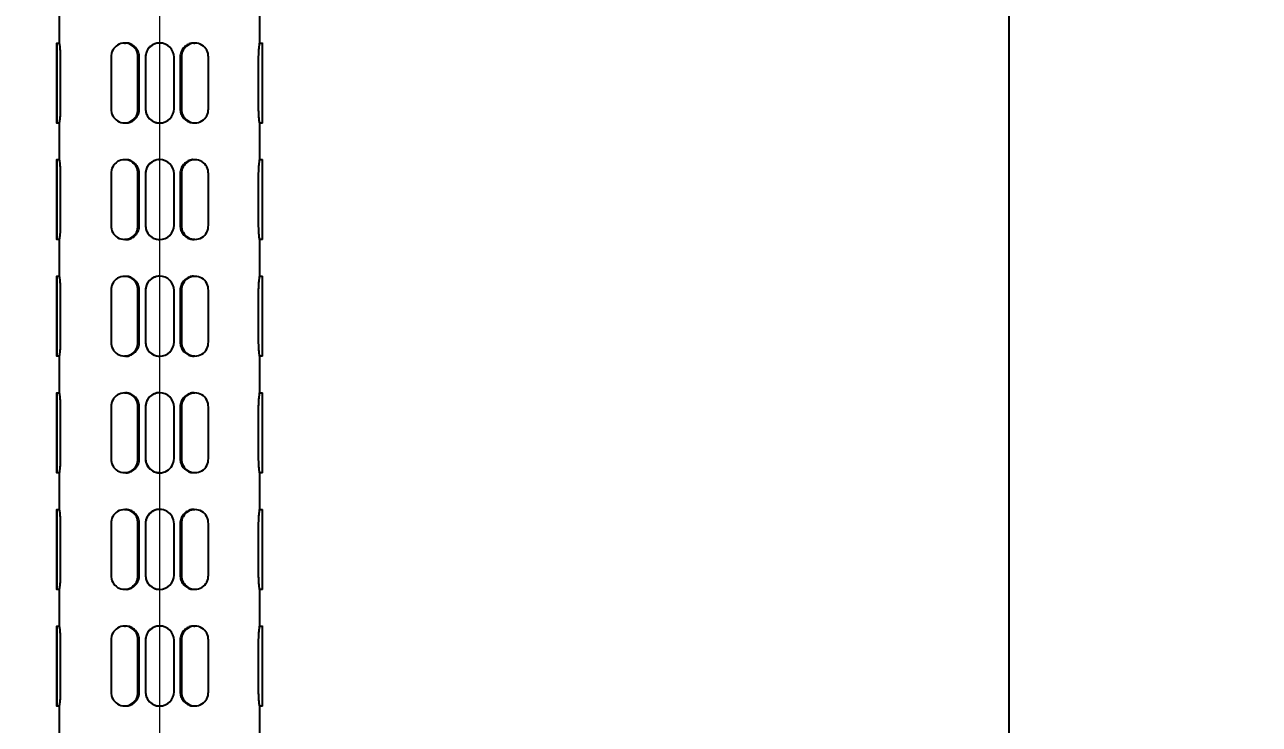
# Model space of a CAD drawing. Extents: x 0 to 951, y -2 to 427.
# Drawn here: x 182.47 to 209.47, y 186.36 to 201.66 of the extents above; entities that cross this region are included whole.
import ezdxf

# ---------------------------------------------------------------- set-up
doc = ezdxf.new("R2010")
doc.units = 0
doc.header["$LTSCALE"] = 23.1
doc.header["$MEASUREMENT"] = 0
doc.linetypes.add('CENTERX2', pattern=[20.32, 12.7, -2.54, 2.54, -2.54])
doc.layers.get('0').update_dxf_attribs({"linetype": 'CONTINUOUS'})
doc.layers.get('Defpoints').update_dxf_attribs({"linetype": 'CONTINUOUS'})
doc.layers.add('10', color=7, linetype='CONTINUOUS')
doc.styles.add('SLDTEXTSTYLE0', font='hyswlongfangsong.ttf')
doc.dimstyles.new('SLDDIMSTYLE0', dxfattribs={"dimtxt": 3.5, "dimasz": 4.08, "dimexe": 0, "dimexo": 0.0625, "dimgap": 0.875, "dimtad": 2, "dimdec": 0, "dimlfac": 5, "dimrnd": 1e-09, "dimzin": 12, "dimdsep": 46, "dimtxsty": 'SLDTEXTSTYLE0', "dimsah": 1, "dimcen": 0.09, "dimadec": 0, "dimazin": 3, "dimtfac": 1, "dimtdec": 0, "dimtofl": 0, "dimtmove": 0, "dimatfit": 3, "dimfxl": 1, "dimfrac": 2, "dimtolj": 1, "dimtzin": 12, "dimarcsym": 0})

# ---------------------------------------------------------------- blocks, each defined once
blk = doc.blocks.new('*D38')
at = {"layer": '10', "color": 0, "lineweight": -2}
for p, q in [((183.3, 226.61), (204.004, 226.61)), ((204.004, 117.19), (204.004, 222.53)), ((182.537, 113.11), (204.004, 113.11))]:
    blk.add_line(p, q, dxfattribs=at)
at = {"layer": '10', "color": 0}
for points in [[(204.684, 222.53), (203.324, 222.53), (204.004, 226.61)], [(203.324, 117.19), (204.684, 117.19), (204.004, 113.11)]]:
    blk.add_solid(points, dxfattribs=at)
at = {"layer": 'Defpoints', "color": 0}
for p in [(183.237, 226.61), (204.004, 226.61), (182.475, 113.11)]:
    blk.add_point(p, dxfattribs=at)
at = {"layer": '10', "color": 0, "insert": (204.879, 168.486), "char_height": 3.5, "attachment_point": 2, "rotation": 90, "style": 'SLDTEXTSTYLE0'}
blk.add_mtext('\\A1;900', dxfattribs=at)

msp = doc.modelspace()

# ---------------------------------------------------------------- linework, layer by layer
at = {"color": 7, "linetype": 'Continuous', "lineweight": 25}
for p, q in [((183.237, 201.257), (183.237, 202.065)), ((187.612, 202.064), (187.612, 201.256)), ((183.175, 201.26), (183.238, 201.26)), ((184.658, 201.26), (184.68, 201.26)), ((185.428, 201.26), (185.428, 201.26)), ((186.176, 201.26), (186.197, 201.26)), ((187.612, 201.26), (187.675, 201.26)), ((183.174, 200.948), (183.174, 199.823)), ((183.175, 199.823), (183.175, 200.948)), ((183.26, 199.823), (183.26, 200.948)), ((184.364, 200.948), (184.364, 199.823)), ((184.952, 199.823), (184.952, 200.948)), ((184.981, 199.823), (184.981, 200.948)), ((185.115, 200.948), (185.115, 199.823)), ((185.116, 200.948), (185.116, 199.823)), ((185.741, 199.823), (185.741, 200.948)), ((185.875, 200.948), (185.875, 199.823)), ((185.904, 200.948), (185.904, 199.823)), ((186.491, 199.823), (186.491, 200.948)), ((187.59, 199.823), (187.59, 200.948)), ((187.675, 199.823), (187.675, 200.948)), ((183.238, 199.51), (183.175, 199.51)), ((183.237, 198.707), (183.237, 199.515)), ((184.68, 199.51), (184.658, 199.51)), ((185.428, 199.51), (185.428, 199.51)), ((186.197, 199.51), (186.176, 199.51)), ((187.612, 199.514), (187.612, 198.706)), ((187.675, 199.51), (187.612, 199.51)), ((183.175, 198.71), (183.238, 198.71)), ((184.658, 198.71), (184.68, 198.71)), ((185.428, 198.71), (185.428, 198.71)), ((186.176, 198.71), (186.197, 198.71)), ((187.612, 198.71), (187.675, 198.71)), ((183.174, 198.398), (183.174, 197.273)), ((183.175, 197.273), (183.175, 198.398)), ((183.26, 197.273), (183.26, 198.398)), ((184.364, 198.398), (184.364, 197.273)), ((184.952, 197.273), (184.952, 198.398)), ((184.981, 197.273), (184.981, 198.398)), ((185.115, 198.398), (185.115, 197.273)), ((185.116, 198.398), (185.116, 197.273)), ((185.741, 197.273), (185.741, 198.398)), ((185.875, 198.398), (185.875, 197.273)), ((185.904, 198.398), (185.904, 197.273)), ((186.491, 197.273), (186.491, 198.398)), ((187.59, 197.273), (187.59, 198.398)), ((187.675, 197.273), (187.675, 198.398)), ((183.238, 196.96), (183.175, 196.96)), ((183.237, 196.157), (183.237, 196.965)), ((184.68, 196.96), (184.658, 196.96)), ((185.428, 196.96), (185.428, 196.96)), ((186.197, 196.96), (186.176, 196.96)), ((187.612, 196.964), (187.612, 196.156)), ((187.675, 196.96), (187.612, 196.96)), ((183.175, 196.16), (183.238, 196.16)), ((184.658, 196.16), (184.68, 196.16)), ((185.428, 196.16), (185.428, 196.16)), ((186.176, 196.16), (186.197, 196.16)), ((187.612, 196.16), (187.675, 196.16)), ((183.174, 195.848), (183.174, 194.723)), ((183.175, 194.723), (183.175, 195.848)), ((183.26, 194.723), (183.26, 195.848)), ((184.364, 195.848), (184.364, 194.723)), ((184.952, 194.723), (184.952, 195.848)), ((184.981, 194.723), (184.981, 195.848)), ((185.115, 195.848), (185.115, 194.723)), ((185.116, 195.848), (185.116, 194.723)), ((185.741, 194.723), (185.741, 195.848)), ((185.875, 195.848), (185.875, 194.723)), ((185.904, 195.848), (185.904, 194.723)), ((186.491, 194.723), (186.491, 195.848)), ((187.59, 194.723), (187.59, 195.848)), ((187.675, 194.723), (187.675, 195.848)), ((183.238, 194.41), (183.175, 194.41)), ((183.237, 193.607), (183.237, 194.415)), ((184.68, 194.41), (184.658, 194.41)), ((185.428, 194.41), (185.428, 194.41)), ((186.197, 194.41), (186.176, 194.41)), ((187.612, 194.414), (187.612, 193.606)), ((187.675, 194.41), (187.612, 194.41)), ((183.175, 193.61), (183.238, 193.61)), ((184.658, 193.61), (184.68, 193.61)), ((185.428, 193.61), (185.428, 193.61)), ((186.176, 193.61), (186.197, 193.61)), ((187.612, 193.61), (187.675, 193.61)), ((183.174, 193.298), (183.174, 192.173)), ((183.175, 192.173), (183.175, 193.298)), ((183.26, 192.173), (183.26, 193.298)), ((184.364, 193.298), (184.364, 192.173)), ((184.952, 192.173), (184.952, 193.298)), ((184.981, 192.173), (184.981, 193.298)), ((185.115, 193.298), (185.115, 192.173)), ((185.116, 193.298), (185.116, 192.173)), ((185.741, 192.173), (185.741, 193.298)), ((185.875, 193.298), (185.875, 192.173)), ((185.904, 193.298), (185.904, 192.173)), ((186.491, 192.173), (186.491, 193.298)), ((187.59, 192.173), (187.59, 193.298)), ((187.675, 192.173), (187.675, 193.298)), ((183.238, 191.86), (183.175, 191.86)), ((183.237, 191.057), (183.237, 191.865)), ((184.68, 191.86), (184.658, 191.86)), ((185.428, 191.86), (185.428, 191.86)), ((186.197, 191.86), (186.176, 191.86)), ((187.612, 191.864), (187.612, 191.056)), ((187.675, 191.86), (187.612, 191.86)), ((183.175, 191.06), (183.238, 191.06)), ((184.658, 191.06), (184.68, 191.06)), ((185.428, 191.06), (185.428, 191.06)), ((186.176, 191.06), (186.197, 191.06)), ((187.612, 191.06), (187.675, 191.06)), ((183.174, 190.748), (183.174, 189.623)), ((183.175, 189.623), (183.175, 190.748)), ((183.26, 189.623), (183.26, 190.748)), ((184.364, 190.748), (184.364, 189.623)), ((184.952, 189.623), (184.952, 190.748)), ((184.981, 189.623), (184.981, 190.748)), ((185.115, 190.748), (185.115, 189.623)), ((185.116, 190.748), (185.116, 189.623)), ((185.741, 189.623), (185.741, 190.748)), ((185.875, 190.748), (185.875, 189.623)), ((185.904, 190.748), (185.904, 189.623)), ((186.491, 189.623), (186.491, 190.748)), ((187.59, 189.623), (187.59, 190.748)), ((187.675, 189.623), (187.675, 190.748)), ((183.238, 189.31), (183.175, 189.31)), ((183.237, 188.507), (183.237, 189.315)), ((184.68, 189.31), (184.658, 189.31)), ((185.428, 189.31), (185.428, 189.31)), ((186.197, 189.31), (186.176, 189.31)), ((187.612, 189.314), (187.612, 188.506)), ((187.675, 189.31), (187.612, 189.31)), ((183.175, 188.51), (183.238, 188.51)), ((184.658, 188.51), (184.68, 188.51)), ((185.428, 188.51), (185.428, 188.51)), ((186.176, 188.51), (186.197, 188.51)), ((187.612, 188.51), (187.675, 188.51)), ((183.174, 188.198), (183.174, 187.073)), ((183.175, 187.073), (183.175, 188.198)), ((183.26, 187.073), (183.26, 188.198)), ((184.364, 188.198), (184.364, 187.073)), ((184.952, 187.073), (184.952, 188.198)), ((184.981, 187.073), (184.981, 188.198)), ((185.115, 188.198), (185.115, 187.073)), ((185.116, 188.198), (185.116, 187.073)), ((185.741, 187.073), (185.741, 188.198)), ((185.875, 188.198), (185.875, 187.073)), ((185.904, 188.198), (185.904, 187.073)), ((186.491, 187.073), (186.491, 188.198)), ((187.59, 187.073), (187.59, 188.198)), ((187.675, 187.073), (187.675, 188.198)), ((183.238, 186.76), (183.175, 186.76)), ((183.237, 185.957), (183.237, 186.765)), ((184.68, 186.76), (184.658, 186.76)), ((185.428, 186.76), (185.428, 186.76)), ((186.197, 186.76), (186.176, 186.76)), ((187.612, 186.764), (187.612, 185.956)), ((187.675, 186.76), (187.612, 186.76))]:
    msp.add_line(p, q, dxfattribs=at)
at = {"color": 7, "linetype": 'Continuous', "lineweight": 25, "flags": 128}
for points in [[(183.175, 200.948), (183.175, 201.068), (183.175, 201.169), (183.175, 201.237), (183.175, 201.26), (183.175, 201.237), (183.174, 201.169), (183.174, 201.068), (183.174, 200.948)], [(183.174, 199.823), (183.174, 199.703), (183.174, 199.602), (183.175, 199.534), (183.175, 199.51), (183.175, 199.534), (183.175, 199.602), (183.175, 199.703), (183.175, 199.823)], [(183.175, 198.398), (183.175, 198.518), (183.175, 198.619), (183.175, 198.687), (183.175, 198.71), (183.175, 198.687), (183.174, 198.619), (183.174, 198.518), (183.174, 198.398)], [(183.174, 197.273), (183.174, 197.153), (183.174, 197.052), (183.175, 196.984), (183.175, 196.96), (183.175, 196.984), (183.175, 197.052), (183.175, 197.153), (183.175, 197.273)], [(183.175, 195.848), (183.175, 195.968), (183.175, 196.069), (183.175, 196.137), (183.175, 196.16), (183.175, 196.137), (183.174, 196.069), (183.174, 195.968), (183.174, 195.848)], [(183.174, 194.723), (183.174, 194.603), (183.174, 194.502), (183.175, 194.434), (183.175, 194.41), (183.175, 194.434), (183.175, 194.502), (183.175, 194.603), (183.175, 194.723)], [(183.175, 193.298), (183.175, 193.418), (183.175, 193.519), (183.175, 193.587), (183.175, 193.61), (183.175, 193.587), (183.174, 193.519), (183.174, 193.418), (183.174, 193.298)], [(183.174, 192.173), (183.174, 192.053), (183.174, 191.952), (183.175, 191.884), (183.175, 191.86), (183.175, 191.884), (183.175, 191.952), (183.175, 192.053), (183.175, 192.173)], [(183.175, 190.748), (183.175, 190.868), (183.175, 190.969), (183.175, 191.037), (183.175, 191.06), (183.175, 191.037), (183.174, 190.969), (183.174, 190.868), (183.174, 190.748)], [(183.174, 189.623), (183.174, 189.503), (183.174, 189.402), (183.175, 189.334), (183.175, 189.31), (183.175, 189.334), (183.175, 189.402), (183.175, 189.503), (183.175, 189.623)], [(183.175, 188.198), (183.175, 188.318), (183.175, 188.419), (183.175, 188.487), (183.175, 188.51), (183.175, 188.487), (183.174, 188.419), (183.174, 188.318), (183.174, 188.198)], [(183.174, 187.073), (183.174, 186.953), (183.174, 186.852), (183.175, 186.784), (183.175, 186.76), (183.175, 186.784), (183.175, 186.852), (183.175, 186.953), (183.175, 187.073)]]:
    msp.add_lwpolyline(points, dxfattribs=at)
at = {"color": 7, "linetype": 'Continuous', "lineweight": 25}
for centre, radius, start, end in [((184.658, 200.963), 0.294, 357.1567, 182.8433), ((185.428, 200.948), 0.312, 0.0002, 179.9998), ((186.197, 200.963), 0.294, 357.1087, 182.8913), ((133.089, 201.026), 54.586, 359.9181, 0.2461), ((184.658, 199.808), 0.294, 177.1567, 2.8433), ((185.428, 199.823), 0.312, 180.0002, 359.9998), ((186.197, 199.808), 0.294, 177.1087, 2.8913), ((133.086, 199.745), 54.589, 359.7539, 0.0819), ((185.428, 198.398), 0.312, 0.0002, 179.9998), ((133.086, 198.476), 54.589, 359.9181, 0.2461), ((184.658, 198.413), 0.294, 357.1567, 182.8433), ((186.197, 198.413), 0.294, 357.1087, 182.8913), ((184.658, 197.258), 0.294, 177.1567, 2.8433), ((185.428, 197.273), 0.312, 180.0002, 359.9998), ((186.197, 197.258), 0.294, 177.1087, 2.8913), ((133.086, 197.195), 54.589, 359.7539, 0.0819), ((184.658, 195.863), 0.294, 357.1567, 182.8433), ((185.428, 195.848), 0.312, 0.0002, 179.9998), ((186.197, 195.863), 0.294, 357.1087, 182.8913), ((133.086, 195.926), 54.589, 359.9181, 0.2461), ((184.658, 194.708), 0.294, 177.1567, 2.8433), ((185.428, 194.723), 0.312, 180.0002, 359.9998), ((186.197, 194.708), 0.294, 177.1087, 2.8913), ((133.086, 194.645), 54.589, 359.7539, 0.0819), ((184.658, 193.313), 0.294, 357.1567, 182.8433), ((185.428, 193.298), 0.312, 0.0002, 179.9998), ((186.197, 193.313), 0.294, 357.1087, 182.8913), ((133.086, 193.376), 54.589, 359.9181, 0.2461), ((184.658, 192.158), 0.294, 177.1558, 2.8442), ((185.428, 192.173), 0.312, 179.9993, 0.0007), ((186.197, 192.158), 0.294, 177.1078, 2.8922), ((133.091, 192.095), 54.584, 359.7539, 0.0819), ((184.658, 190.763), 0.294, 357.1558, 182.8442), ((185.428, 190.748), 0.312, 359.9993, 180.0007), ((186.197, 190.763), 0.294, 357.1078, 182.8922), ((133.091, 190.826), 54.584, 359.9181, 0.2461), ((184.658, 189.608), 0.294, 177.1567, 2.8433), ((185.428, 189.623), 0.312, 180.0002, 359.9998), ((186.197, 189.608), 0.294, 177.1087, 2.8913), ((133.084, 189.545), 54.591, 359.7539, 0.0819), ((184.658, 188.213), 0.294, 357.1567, 182.8433), ((185.428, 188.198), 0.312, 0.0002, 179.9998), ((186.197, 188.213), 0.294, 357.1087, 182.8913), ((133.089, 188.276), 54.586, 359.9181, 0.2461), ((184.658, 187.058), 0.294, 177.1567, 2.8433), ((185.428, 187.073), 0.312, 180.0002, 359.9998), ((186.197, 187.058), 0.294, 177.1087, 2.8913), ((133.086, 186.995), 54.589, 359.7539, 0.0819)]:
    msp.add_arc(centre, radius, start, end, dxfattribs=at)
for points, knots in [([(183.26, 200.948), (183.26, 200.983), (183.259, 201.053), (183.251, 201.146), (183.244, 201.216), (183.238, 201.257), (183.238, 201.257), (183.238, 201.257)], [0, 0, 0, 0, 0.211986, 0.423923, 0.637212, 0.851418, 1, 1, 1, 1]), ([(184.981, 200.948), (184.978, 200.983), (184.971, 201.053), (184.918, 201.146), (184.842, 201.216), (184.757, 201.257), (184.702, 201.257), (184.68, 201.257)], [0, 0, 0, 0, 0.21325, 0.426451, 0.641012, 0.856495, 1, 1, 1, 1]), ([(185.428, 201.257), (185.416, 201.258), (185.37, 201.262), (185.291, 201.234), (185.204, 201.175), (185.142, 201.087), (185.117, 201.007), (185.116, 200.96), (185.115, 200.948)], [0, 0, 0, 0, 0.070496, 0.282951, 0.496154, 0.711249, 0.926475, 1, 1, 1, 1]), ([(186.175, 201.257), (186.165, 201.258), (186.122, 201.262), (186.046, 201.234), (185.962, 201.175), (185.901, 201.087), (185.877, 201.007), (185.875, 200.96), (185.875, 200.948)], [0, 0, 0, 0, 0.070496, 0.282952, 0.496155, 0.711249, 0.926475, 1, 1, 1, 1]), ([(187.59, 200.948), (187.591, 200.983), (187.592, 201.053), (187.599, 201.146), (187.606, 201.216), (187.612, 201.256), (187.612, 201.256), (187.612, 201.256)], [0, 0, 0, 0, 0.214723, 0.429396, 0.645438, 0.86241, 1, 1, 1, 1]), ([(183.238, 199.515), (183.238, 199.513), (183.237, 199.509), (183.241, 199.537), (183.249, 199.596), (183.256, 199.683), (183.26, 199.764), (183.26, 199.811), (183.26, 199.823)], [0, 0, 0, 0, 0.076828, 0.287833, 0.499585, 0.713229, 0.926976, 1, 1, 1, 1]), ([(184.68, 199.514), (184.691, 199.513), (184.734, 199.509), (184.81, 199.537), (184.894, 199.596), (184.955, 199.683), (184.979, 199.764), (184.981, 199.811), (184.981, 199.823)], [0, 0, 0, 0, 0.070497, 0.282949, 0.496153, 0.711262, 0.926475, 1, 1, 1, 1]), ([(185.115, 199.823), (185.119, 199.788), (185.126, 199.718), (185.179, 199.625), (185.258, 199.555), (185.346, 199.514), (185.405, 199.514), (185.428, 199.514)], [0, 0, 0, 0, 0.213251, 0.426439, 0.641011, 0.856494, 1, 1, 1, 1]), ([(185.875, 199.823), (185.878, 199.788), (185.885, 199.718), (185.937, 199.625), (186.014, 199.555), (186.098, 199.514), (186.154, 199.514), (186.176, 199.514)], [0, 0, 0, 0, 0.213251, 0.426439, 0.641011, 0.856494, 1, 1, 1, 1]), ([(187.612, 199.514), (187.612, 199.513), (187.613, 199.509), (187.609, 199.537), (187.602, 199.596), (187.594, 199.683), (187.591, 199.764), (187.59, 199.811), (187.59, 199.823)], [0, 0, 0, 0, 0.064921, 0.278647, 0.493131, 0.70953, 0.926034, 1, 1, 1, 1]), ([(185.428, 198.707), (185.416, 198.708), (185.37, 198.712), (185.291, 198.684), (185.204, 198.625), (185.142, 198.537), (185.117, 198.457), (185.116, 198.41), (185.115, 198.398)], [0, 0, 0, 0, 0.070496, 0.282948, 0.496152, 0.711248, 0.926475, 1, 1, 1, 1]), ([(186.175, 198.707), (186.165, 198.708), (186.122, 198.712), (186.046, 198.684), (185.962, 198.625), (185.901, 198.537), (185.877, 198.457), (185.875, 198.41), (185.875, 198.398)], [0, 0, 0, 0, 0.070496, 0.282948, 0.496152, 0.711248, 0.926475, 1, 1, 1, 1]), ([(183.26, 198.398), (183.26, 198.433), (183.259, 198.503), (183.251, 198.596), (183.244, 198.666), (183.238, 198.707), (183.238, 198.707), (183.238, 198.707)], [0, 0, 0, 0, 0.211986, 0.423923, 0.637212, 0.851418, 1, 1, 1, 1]), ([(184.981, 198.398), (184.978, 198.433), (184.971, 198.503), (184.918, 198.596), (184.842, 198.666), (184.757, 198.707), (184.702, 198.707), (184.68, 198.707)], [0, 0, 0, 0, 0.21325, 0.426451, 0.641012, 0.856495, 1, 1, 1, 1]), ([(187.59, 198.398), (187.591, 198.433), (187.592, 198.503), (187.599, 198.596), (187.606, 198.666), (187.612, 198.706), (187.612, 198.706), (187.612, 198.706)], [0, 0, 0, 0, 0.214723, 0.429396, 0.645438, 0.86241, 1, 1, 1, 1]), ([(183.238, 196.965), (183.238, 196.963), (183.237, 196.959), (183.241, 196.987), (183.249, 197.046), (183.256, 197.133), (183.26, 197.214), (183.26, 197.261), (183.26, 197.273)], [0, 0, 0, 0, 0.076828, 0.287833, 0.499585, 0.713229, 0.926976, 1, 1, 1, 1]), ([(184.68, 196.964), (184.691, 196.963), (184.734, 196.959), (184.81, 196.987), (184.894, 197.046), (184.955, 197.133), (184.979, 197.214), (184.981, 197.261), (184.981, 197.273)], [0, 0, 0, 0, 0.070496, 0.282948, 0.496153, 0.711262, 0.926475, 1, 1, 1, 1]), ([(185.115, 197.273), (185.119, 197.238), (185.126, 197.168), (185.179, 197.075), (185.258, 197.005), (185.346, 196.964), (185.405, 196.964), (185.428, 196.964)], [0, 0, 0, 0, 0.213251, 0.426439, 0.64101, 0.856494, 1, 1, 1, 1]), ([(185.875, 197.273), (185.878, 197.238), (185.885, 197.168), (185.937, 197.075), (186.014, 197.005), (186.098, 196.964), (186.154, 196.964), (186.176, 196.964)], [0, 0, 0, 0, 0.213251, 0.426439, 0.641011, 0.856494, 1, 1, 1, 1]), ([(187.612, 196.964), (187.612, 196.963), (187.613, 196.959), (187.609, 196.987), (187.602, 197.046), (187.594, 197.133), (187.591, 197.214), (187.59, 197.261), (187.59, 197.273)], [0, 0, 0, 0, 0.064921, 0.278647, 0.493131, 0.70953, 0.926034, 1, 1, 1, 1]), ([(183.26, 195.848), (183.26, 195.883), (183.259, 195.953), (183.251, 196.046), (183.244, 196.116), (183.238, 196.157), (183.238, 196.157), (183.238, 196.157)], [0, 0, 0, 0, 0.211987, 0.423911, 0.637211, 0.851417, 1, 1, 1, 1]), ([(184.981, 195.848), (184.978, 195.883), (184.971, 195.953), (184.918, 196.046), (184.842, 196.116), (184.757, 196.157), (184.702, 196.157), (184.68, 196.157)], [0, 0, 0, 0, 0.213251, 0.426439, 0.64101, 0.856495, 1, 1, 1, 1]), ([(185.428, 196.157), (185.416, 196.158), (185.37, 196.162), (185.291, 196.134), (185.204, 196.075), (185.142, 195.987), (185.117, 195.907), (185.116, 195.86), (185.115, 195.848)], [0, 0, 0, 0, 0.070496, 0.282948, 0.496153, 0.711262, 0.926475, 1, 1, 1, 1]), ([(186.175, 196.157), (186.165, 196.158), (186.122, 196.162), (186.046, 196.134), (185.962, 196.075), (185.901, 195.987), (185.877, 195.907), (185.875, 195.86), (185.875, 195.848)], [0, 0, 0, 0, 0.070496, 0.282949, 0.496153, 0.711262, 0.926475, 1, 1, 1, 1]), ([(187.59, 195.848), (187.591, 195.883), (187.592, 195.953), (187.599, 196.046), (187.606, 196.116), (187.612, 196.156), (187.612, 196.156), (187.612, 196.156)], [0, 0, 0, 0, 0.214723, 0.429384, 0.645437, 0.862409, 1, 1, 1, 1]), ([(183.238, 194.415), (183.238, 194.413), (183.237, 194.409), (183.241, 194.437), (183.249, 194.496), (183.256, 194.583), (183.26, 194.664), (183.26, 194.711), (183.26, 194.723)], [0, 0, 0, 0, 0.076828, 0.287832, 0.499584, 0.713215, 0.926976, 1, 1, 1, 1]), ([(184.68, 194.414), (184.691, 194.413), (184.734, 194.409), (184.81, 194.437), (184.894, 194.496), (184.955, 194.583), (184.979, 194.664), (184.981, 194.711), (184.981, 194.723)], [0, 0, 0, 0, 0.070496, 0.282948, 0.496152, 0.711248, 0.926475, 1, 1, 1, 1]), ([(185.115, 194.723), (185.119, 194.688), (185.126, 194.618), (185.179, 194.525), (185.258, 194.455), (185.346, 194.414), (185.405, 194.414), (185.428, 194.414)], [0, 0, 0, 0, 0.21325, 0.426451, 0.641012, 0.856494, 1, 1, 1, 1]), ([(185.875, 194.723), (185.878, 194.688), (185.885, 194.618), (185.937, 194.525), (186.014, 194.455), (186.098, 194.414), (186.154, 194.414), (186.176, 194.414)], [0, 0, 0, 0, 0.21325, 0.426451, 0.641012, 0.856494, 1, 1, 1, 1]), ([(187.612, 194.414), (187.612, 194.413), (187.613, 194.409), (187.609, 194.437), (187.602, 194.496), (187.594, 194.583), (187.591, 194.664), (187.59, 194.711), (187.59, 194.723)], [0, 0, 0, 0, 0.06492, 0.278647, 0.49313, 0.709516, 0.926034, 1, 1, 1, 1]), ([(183.26, 193.298), (183.26, 193.333), (183.259, 193.403), (183.251, 193.496), (183.244, 193.566), (183.238, 193.607), (183.238, 193.607), (183.238, 193.607)], [0, 0, 0, 0, 0.211987, 0.423911, 0.637211, 0.851417, 1, 1, 1, 1]), ([(184.981, 193.298), (184.978, 193.333), (184.971, 193.403), (184.918, 193.496), (184.842, 193.566), (184.757, 193.607), (184.702, 193.607), (184.68, 193.607)], [0, 0, 0, 0, 0.213251, 0.426439, 0.641011, 0.856495, 1, 1, 1, 1]), ([(185.428, 193.607), (185.416, 193.608), (185.37, 193.612), (185.291, 193.584), (185.204, 193.525), (185.142, 193.437), (185.117, 193.357), (185.116, 193.31), (185.115, 193.298)], [0, 0, 0, 0, 0.070497, 0.282949, 0.496153, 0.711262, 0.926475, 1, 1, 1, 1]), ([(186.175, 193.607), (186.165, 193.608), (186.122, 193.612), (186.046, 193.584), (185.962, 193.525), (185.901, 193.437), (185.877, 193.357), (185.875, 193.31), (185.875, 193.298)], [0, 0, 0, 0, 0.070497, 0.282949, 0.496154, 0.711262, 0.926475, 1, 1, 1, 1]), ([(187.59, 193.298), (187.591, 193.333), (187.592, 193.403), (187.599, 193.496), (187.606, 193.566), (187.612, 193.606), (187.612, 193.606), (187.612, 193.606)], [0, 0, 0, 0, 0.214723, 0.429384, 0.645437, 0.862409, 1, 1, 1, 1]), ([(183.238, 191.865), (183.238, 191.863), (183.237, 191.859), (183.241, 191.887), (183.249, 191.946), (183.256, 192.033), (183.26, 192.114), (183.26, 192.161), (183.26, 192.173)], [0, 0, 0, 0, 0.076828, 0.287836, 0.499587, 0.713216, 0.926976, 1, 1, 1, 1]), ([(184.68, 191.864), (184.691, 191.863), (184.734, 191.859), (184.81, 191.887), (184.894, 191.946), (184.955, 192.033), (184.979, 192.114), (184.981, 192.161), (184.981, 192.173)], [0, 0, 0, 0, 0.070496, 0.282951, 0.496154, 0.711249, 0.926475, 1, 1, 1, 1]), ([(185.115, 192.173), (185.119, 192.138), (185.126, 192.068), (185.179, 191.975), (185.258, 191.905), (185.346, 191.864), (185.405, 191.864), (185.428, 191.864)], [0, 0, 0, 0, 0.213248, 0.426447, 0.641016, 0.856496, 1, 1, 1, 1]), ([(185.875, 192.173), (185.878, 192.138), (185.885, 192.068), (185.937, 191.975), (186.014, 191.905), (186.098, 191.864), (186.154, 191.864), (186.176, 191.864)], [0, 0, 0, 0, 0.213248, 0.426447, 0.641016, 0.856496, 1, 1, 1, 1]), ([(187.612, 191.864), (187.612, 191.863), (187.613, 191.859), (187.609, 191.887), (187.602, 191.946), (187.594, 192.033), (187.591, 192.114), (187.59, 192.161), (187.59, 192.173)], [0, 0, 0, 0, 0.064921, 0.2786503, 0.4931324, 0.7095172, 0.9260344, 1, 1, 1, 1]), ([(183.26, 190.748), (183.26, 190.783), (183.259, 190.853), (183.251, 190.946), (183.244, 191.016), (183.238, 191.057), (183.238, 191.057), (183.238, 191.057)], [0, 0, 0, 0, 0.211984, 0.423919, 0.637216, 0.851419, 1, 1, 1, 1]), ([(184.981, 190.748), (184.978, 190.783), (184.971, 190.853), (184.918, 190.946), (184.842, 191.016), (184.757, 191.057), (184.702, 191.057), (184.68, 191.057)], [0, 0, 0, 0, 0.213248, 0.426447, 0.641016, 0.856497, 1, 1, 1, 1]), ([(185.428, 191.057), (185.416, 191.058), (185.37, 191.062), (185.291, 191.034), (185.204, 190.975), (185.142, 190.887), (185.117, 190.807), (185.116, 190.76), (185.115, 190.748)], [0, 0, 0, 0, 0.070496, 0.282951, 0.496154, 0.711249, 0.926475, 1, 1, 1, 1]), ([(186.175, 191.057), (186.165, 191.058), (186.122, 191.062), (186.046, 191.034), (185.962, 190.975), (185.901, 190.887), (185.877, 190.807), (185.875, 190.76), (185.875, 190.748)], [0, 0, 0, 0, 0.070496, 0.282952, 0.496155, 0.711249, 0.926475, 1, 1, 1, 1]), ([(187.59, 190.748), (187.591, 190.783), (187.592, 190.853), (187.599, 190.946), (187.606, 191.016), (187.612, 191.056), (187.612, 191.056), (187.612, 191.056)], [0, 0, 0, 0, 0.214721, 0.429392, 0.645442, 0.862412, 1, 1, 1, 1]), ([(183.238, 189.315), (183.238, 189.313), (183.237, 189.309), (183.241, 189.337), (183.249, 189.396), (183.256, 189.483), (183.26, 189.564), (183.26, 189.611), (183.26, 189.623)], [0, 0, 0, 0, 0.076828, 0.28784, 0.499594, 0.713227, 0.92699, 1, 1, 1, 1]), ([(184.68, 189.314), (184.691, 189.313), (184.734, 189.309), (184.81, 189.337), (184.894, 189.396), (184.955, 189.483), (184.979, 189.564), (184.981, 189.611), (184.981, 189.623)], [0, 0, 0, 0, 0.070497, 0.282955, 0.496162, 0.71126, 0.926489, 1, 1, 1, 1]), ([(185.115, 189.623), (185.119, 189.588), (185.126, 189.518), (185.179, 189.425), (185.258, 189.355), (185.346, 189.314), (185.405, 189.314), (185.428, 189.314)], [0, 0, 0, 0, 0.213236, 0.426438, 0.64101, 0.856494, 1, 1, 1, 1]), ([(185.875, 189.623), (185.878, 189.588), (185.885, 189.518), (185.937, 189.425), (186.014, 189.355), (186.098, 189.314), (186.154, 189.314), (186.176, 189.314)], [0, 0, 0, 0, 0.213236, 0.426438, 0.641011, 0.856494, 1, 1, 1, 1]), ([(187.612, 189.314), (187.612, 189.313), (187.613, 189.309), (187.609, 189.337), (187.602, 189.396), (187.594, 189.483), (187.591, 189.564), (187.59, 189.611), (187.59, 189.623)], [0, 0, 0, 0, 0.064921, 0.278654, 0.493139, 0.709528, 0.926049, 1, 1, 1, 1]), ([(183.26, 188.198), (183.26, 188.233), (183.259, 188.303), (183.251, 188.396), (183.244, 188.466), (183.238, 188.507), (183.238, 188.507), (183.238, 188.507)], [0, 0, 0, 0, 0.211986, 0.423923, 0.637212, 0.851418, 1, 1, 1, 1]), ([(184.981, 188.198), (184.978, 188.233), (184.971, 188.303), (184.918, 188.396), (184.842, 188.466), (184.757, 188.507), (184.702, 188.507), (184.68, 188.507)], [0, 0, 0, 0, 0.21325, 0.426451, 0.641012, 0.856495, 1, 1, 1, 1]), ([(185.428, 188.507), (185.416, 188.508), (185.37, 188.512), (185.291, 188.484), (185.204, 188.425), (185.142, 188.337), (185.117, 188.257), (185.116, 188.21), (185.115, 188.198)], [0, 0, 0, 0, 0.070496, 0.282951, 0.496154, 0.711249, 0.926475, 1, 1, 1, 1]), ([(186.175, 188.507), (186.165, 188.508), (186.122, 188.512), (186.046, 188.484), (185.962, 188.425), (185.901, 188.337), (185.877, 188.257), (185.875, 188.21), (185.875, 188.198)], [0, 0, 0, 0, 0.070496, 0.282952, 0.496155, 0.711249, 0.926475, 1, 1, 1, 1]), ([(187.59, 188.198), (187.591, 188.233), (187.592, 188.303), (187.599, 188.396), (187.606, 188.466), (187.612, 188.506), (187.612, 188.506), (187.612, 188.506)], [0, 0, 0, 0, 0.214723, 0.429396, 0.645438, 0.86241, 1, 1, 1, 1]), ([(183.238, 186.765), (183.238, 186.763), (183.237, 186.759), (183.241, 186.787), (183.249, 186.846), (183.256, 186.933), (183.26, 187.014), (183.26, 187.061), (183.26, 187.073)], [0, 0, 0, 0, 0.076828, 0.287833, 0.499585, 0.713229, 0.926976, 1, 1, 1, 1]), ([(184.68, 186.764), (184.691, 186.763), (184.734, 186.759), (184.81, 186.787), (184.894, 186.846), (184.955, 186.933), (184.979, 187.014), (184.981, 187.061), (184.981, 187.073)], [0, 0, 0, 0, 0.070496, 0.282948, 0.496153, 0.711262, 0.926475, 1, 1, 1, 1]), ([(185.115, 187.073), (185.119, 187.038), (185.126, 186.968), (185.179, 186.875), (185.258, 186.805), (185.346, 186.764), (185.405, 186.764), (185.428, 186.764)], [0, 0, 0, 0, 0.213251, 0.426439, 0.64101, 0.856494, 1, 1, 1, 1]), ([(185.875, 187.073), (185.878, 187.038), (185.885, 186.968), (185.937, 186.875), (186.014, 186.805), (186.098, 186.764), (186.154, 186.764), (186.176, 186.764)], [0, 0, 0, 0, 0.213251, 0.426439, 0.641011, 0.856494, 1, 1, 1, 1]), ([(187.612, 186.764), (187.612, 186.763), (187.613, 186.759), (187.609, 186.787), (187.602, 186.846), (187.594, 186.933), (187.591, 187.014), (187.59, 187.061), (187.59, 187.073)], [0, 0, 0, 0, 0.064921, 0.278647, 0.493131, 0.70953, 0.926034, 1, 1, 1, 1])]:
    msp.add_open_spline(points, degree=3, knots=knots, dxfattribs=at)
at = {"layer": '10', "linetype": 'CENTERX2', "lineweight": 18}
msp.add_line((185.425, 206.923), (185.425, 116.063), dxfattribs=at)

# ---------------------------------------------------------------- dimensions: what is measured, and where the dimension line sits
at = {"layer": '10'}
dim = msp.add_linear_dim(base=(204.004, 226.61), p1=(182.475, 113.11), p2=(183.237, 226.61), angle=90, text='900', dimstyle='SLDDIMSTYLE0', dxfattribs=at)
dim.commit()
dim.dimension.update_dxf_attribs({"geometry": '*D38', "text_midpoint": (204.004, 168.486), "dimtype": 160})

doc.saveas('drawing.dxf')
